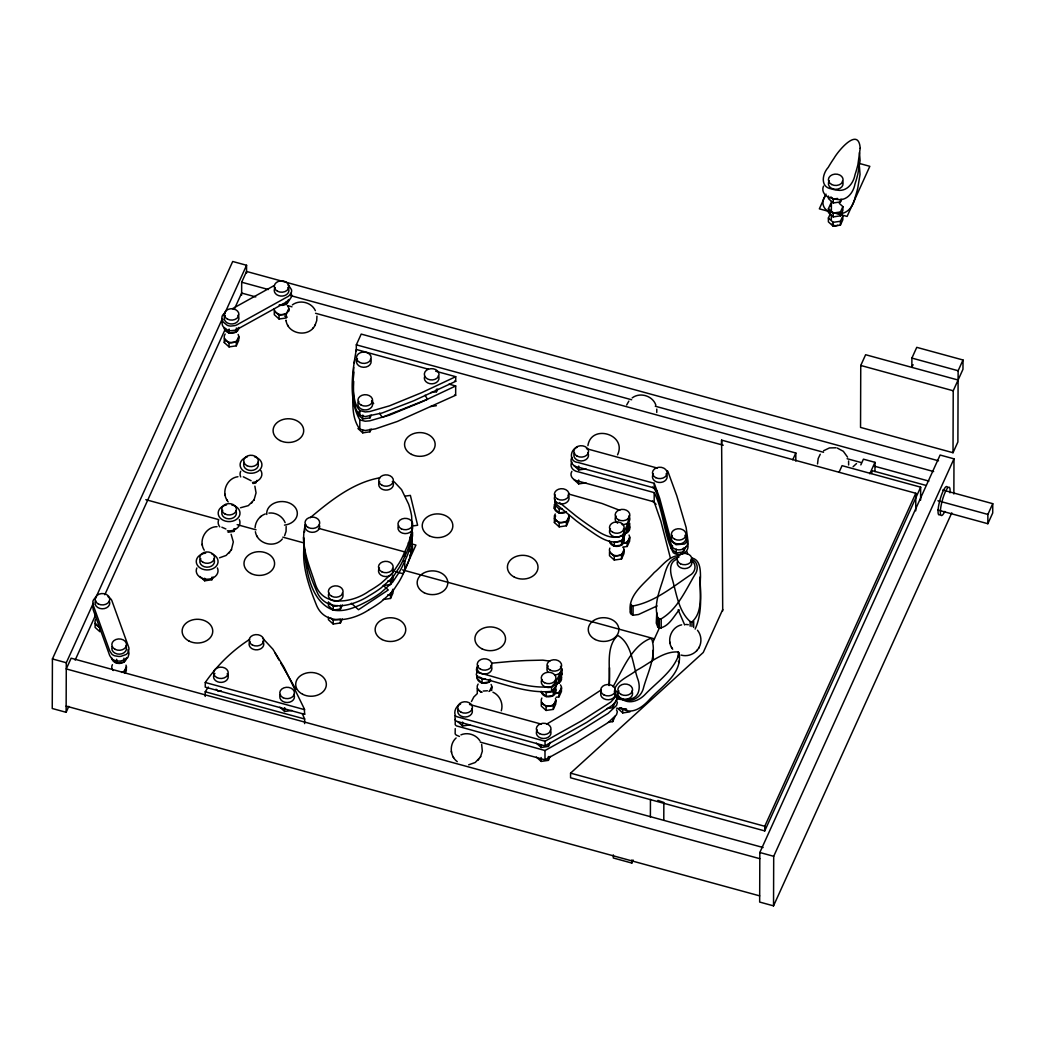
<?xml version="1.0" encoding="UTF-8"?>
<svg xmlns="http://www.w3.org/2000/svg" width="1045" height="1045" viewBox="0 0 1045 1045"><rect width="100%" height="100%" fill="white"/><g stroke="black" fill="none" stroke-linecap="round" stroke-linejoin="round"><path stroke-width="1.5" d="M246.542 273.267L246.568 265.273L232.708 261.485L52.42 658.951L52.25 708.497L66.122 712.298L68.813 706.368M66.122 712.298L66.292 662.739L93.201 603.422M125.152 659.421L123.924 662.099L116.7 663.144L116.713 659.277M123.924 662.099L123.937 658.232M213.128 577.075L211.9 579.753L204.676 580.798L204.689 578.225M205.225 696.427L205.238 691.777L208.308 687.048M249.755 639.318C232.343 650.486 216.981 665.443 205.277 682.49L205.251 687.14L304.657 714.336L304.33 708.902L284.083 667.402L272.915 649.206L262.608 638.142M211.9 579.753L211.913 577.18M229.064 346.888L224.27 342.551L224.283 338.684L229.077 343.021L229.064 346.888L236.288 345.843L238.717 340.474L238.73 336.608L236.301 341.976L236.288 345.843M238.169 327.882L236.34 331.905L229.116 332.95L229.129 329.07M228.045 532.258L233.832 531.422L233.845 528.835M236.34 331.905L236.353 328.039M241.63 295.134L241.682 282.215L246.555 271.465L938.514 460.806M279.067 318.999L279.08 315.133L274.299 310.809L274.286 314.676L279.067 318.999L286.291 317.967L286.304 314.088L288.747 308.719L288.733 311.305M291.882 710.456L284.658 711.501L284.671 707.622M279.12 305.062L286.343 304.03L286.356 301.443M304.631 723.623L304.644 718.986L302.279 713.604M305.401 527.829L305.414 524.734C299.615 544.654 309.398 565.554 315.42 584.312C323.153 608.085 353.21 602.704 369.185 591.026A122.409 94.86 0.2 0 0 381.059 583.293L392.763 572.791L399.099 563.164A131.644 102.018 0.2 0 0 402.39 557.116L407.106 546.718A131.644 102.018 0.2 0 0 409.418 540.396L412.252 529.815L411.612 515.93A122.409 94.86 0.2 0 0 408.595 504.121L401.567 489.635L394.252 481.849M328.43 617.112L328.417 619.685L333.198 624.022L340.422 622.977L342.251 618.94M328.483 601.881L328.47 605.747L333.25 610.084C345.947 612.474 358.252 606.087 369.146 600.313A122.409 94.86 0.2 0 0 381.02 592.58L392.724 582.078L399.059 572.451A131.644 102.018 0.2 0 0 402.364 566.403L407.08 556.005A131.644 102.018 0.2 0 0 409.379 549.683L412.213 539.102L412.109 529.018M333.198 624.022L333.211 620.142L330.821 617.987M342.303 605.003L340.474 609.039L333.25 610.084L333.264 606.204L329.671 602.965M340.422 622.977L340.448 619.097L333.211 620.142M340.474 609.039L340.487 605.159M356.306 351.303L356.332 344.837L361.204 334.086L795.82 453.007L795.794 461.093M371.236 415.192L370.008 417.869L362.785 418.914L358.004 414.591L358.004 412.004M448.971 384.129L455.685 385.971L455.659 395.258L397.335 421.462L375.442 428.868L365.149 430.527L359.793 429.168L359.833 419.881C348.063 399.294 352.348 372.124 356.319 349.474L428.476 369.225A7.354 5.695 0.2 0 1 439.018 374.619A7.354 5.695 0.2 0 1 427.64 379.022A7.354 5.695 0.2 0 1 428.385 369.172M435.674 371.197L455.724 376.683L455.711 381.32L413.742 400.784L382.143 412.984L365.201 416.589L359.846 415.231L359.859 410.594C353.119 403.435 353.837 392.45 353.001 383.293M371.184 429.129L369.969 431.807L362.746 432.852L362.746 430.266M362.785 418.914L362.798 415.048M369.969 431.807L369.969 429.234M370.008 417.869L370.021 415.296M390.53 598.445L390.543 594.579L392.985 589.197L392.972 593.077L390.53 598.445L383.306 599.49M390.582 584.508L390.595 580.641L393.038 575.259L393.024 579.139L390.582 584.508L383.358 585.553M369.12 609.614A122.409 94.86 0.2 0 0 380.994 601.881L392.698 591.365L399.033 581.738A131.644 102.018 0.2 0 0 402.325 575.691L404.755 570.518L404.781 561.23L403.749 560.943M430.644 392.606L436.431 391.77L436.431 389.184M469.819 724.93L462.595 725.975L462.608 722.095M477.251 692.613L477.265 688.733L480.857 691.986M477.304 676.089L477.291 678.675L482.085 682.999L489.308 681.954L490.523 679.276M482.085 682.999L482.098 679.132L479.707 676.964M489.308 681.954L489.321 679.381M491.699 690.523L491.712 686.656L489.883 690.68M550.192 756.345L548.377 760.368L541.153 761.413L541.166 757.547M550.245 742.407L548.416 746.43L541.192 747.475L541.205 744.902M480.308 742.133L544.981 759.819L545.007 750.532L576.892 732.858L608.19 713.304L616.511 705.493L617.373 702.54L616.028 700.059M454.928 715.838L455.202 719.874A5.055 3.919 0.2 0 0 456.443 721.233L545.02 745.882L545.046 741.245L581.751 720.723L610.776 702.109L617.099 695.095L617.255 692.495L615.074 689.961M546.078 710.443L546.091 706.564L541.31 702.24L541.297 706.106L546.078 710.443L553.301 709.398L555.744 704.03L555.757 700.15L553.314 705.519L553.301 709.398M546.13 696.506L546.143 692.626L553.367 691.581L555.796 686.212L555.783 690.092L553.354 695.461L546.13 696.506L541.336 692.169M548.377 760.368L548.39 756.502M548.416 746.43L548.429 743.857M477.042 672.353C474.534 675.88 478.884 678.218 481.98 678.349C504.735 683.926 527.856 693.854 551.577 691.333L551.59 686.683L554.542 683.495A32.408 25.119 0.2 0 0 556.24 681.157L562.027 669.414L560.512 667.01M553.354 695.461L553.367 691.581M566.403 525.805L566.416 521.938L568.859 516.57L568.846 520.436L566.403 525.805L559.179 526.85L554.399 522.526L554.412 518.647L555.626 515.969M566.455 511.867L559.232 512.912L554.438 508.588L554.451 504.709L555.679 502.031M559.179 526.85L559.193 522.983L554.412 518.647M559.232 512.912L559.245 509.046L554.451 504.709M558.984 696.858L558.997 692.992L561.439 687.623L561.426 691.49L558.984 696.858L556.097 697.276M559.036 682.921L559.049 679.054L561.492 673.685L561.478 677.552L559.036 682.921L556.149 683.339M551.577 691.333L554.529 688.146A32.408 25.119 0.2 0 0 556.214 685.807L562.014 674.064L562.027 669.414M722.748 609.496L703.259 652.472L570.57 773.143L570.557 777.78L764.744 830.919L920.658 487.166L842.061 465.652L839.017 472.366M585.892 482.842L578.669 483.887L578.682 480.008M585.945 468.905L578.721 469.95L578.734 466.07M608.386 722.252L612.723 721.625L612.736 719.051M606.988 708.523L612.775 707.687L612.775 705.114L617.086 699.732L616.942 696.479M614.29 560.042L614.303 556.175L609.522 551.838L609.509 555.718L614.29 560.042L621.514 559.01L623.956 553.628L623.969 549.761L621.527 555.13L621.514 559.01M614.342 546.104L614.355 542.237L621.579 541.192L624.022 535.824L623.996 539.69L621.566 545.059L614.342 546.104L609.548 541.78M613.337 854.901L613.324 857.997L631.82 863.052L633.165 860.087M621.566 545.059L621.579 541.192M622.911 539.782L622.938 535.131L627.901 523.153A32.408 25.119 0.2 0 0 628.463 520.514L628.737 516.596L628.45 525.165A32.408 25.119 0.2 0 1 627.888 527.803L622.911 539.782C610.502 546.561 597.779 535.889 587.943 529.332A476.089 368.937 0.2 0 1 576.278 520.841L557.312 505.088L554.856 501.927L555.326 499.745M629.965 711.867L622.742 712.912L622.755 709.046M627.196 546.47L627.209 542.603L629.652 537.221L629.639 541.101L627.196 546.47L622.872 547.097M657.07 605.956L638.495 614.512L633.074 615.231L630.527 613.297C626.895 595.493 643.994 584.194 654.209 572.569C662.021 566.377 668.656 555.626 679.668 555.548M631.376 614.604L631.402 605.303L630.553 604.01M631.82 863.052L631.833 859.957M633.074 615.231L633.1 605.943L631.402 605.303M650.382 817.164L650.447 799.386M670.433 558.2L660.897 521.272L654.17 501.9L654.196 492.613L577.911 471.739C573.378 471.177 569.068 466.632 571.915 462.047M687.283 538.031C691.268 547.737 679.093 553.367 672.549 547.436C664.241 528.757 663.314 506.707 654.209 487.963L654.235 483.312L577.937 462.439C569.238 461.903 569.616 450.33 576.683 447.43A5.055 3.919 0.2 0 1 577.389 447.195M679.25 609.901C673.607 616.459 668.748 627 659.304 628.084L657.827 627.183L657.854 617.895C652.968 603.383 661.067 587.721 664.777 573.614C666.906 566.638 670.276 557.651 678.884 557.22M657.854 617.895L659.33 618.797L659.304 628.084L652.916 642.153M661.185 628.097L661.211 618.81C677.395 609.287 685.507 590.425 694.834 574.776C698.792 569.616 698.021 561.034 690.98 559.219M663.784 820.26L663.849 802.482L657.893 800.392M685.86 546.561L683.417 551.93L676.193 552.975L671.412 548.638L671.426 544.772M676.193 552.975L676.206 549.095M678.309 656.626L678.323 651.976C662.922 650.917 649.676 663.51 636.562 670.315C629.312 676.206 618.653 679.759 614.643 688.746M620.834 707.909A17.843 13.833 0.2 0 0 621.488 708.327A18.653 14.46 0.2 0 0 623.277 709.307C632.734 714.493 642.414 707.099 648.723 700.398C660.806 686.748 682.476 674.299 679.172 653.282L678.323 651.976M683.417 551.93L683.43 548.05M690.131 626.19L690.144 621.54C678.453 611.011 676.546 593.573 672.275 579.113C670.106 572.307 668.578 561.792 677.343 559.062M691.96 626.53L691.973 621.879C703.873 611.586 699.314 591.418 700.503 576.997C700.411 570.126 700.372 559.833 691.881 557.978M693.671 627.47L693.684 621.279M721.599 444.778L721.612 440.128L915.799 493.266L915.747 510.835M953.863 493.998L953.981 458.833L940.108 455.032L759.833 852.498L759.663 902.057L773.535 905.858L951.786 512.834M764.744 830.919L764.757 826.268L915.799 493.266M773.535 905.858L773.705 856.299L953.981 458.833M830.226 213.964L828.398 217.987L828.385 221.867L833.165 226.19L840.389 225.145L842.832 219.777L842.845 215.91L840.454 213.742M830.853 205.917L830.866 203.331L828.424 208.7L828.411 212.566L833.205 216.903L840.428 215.858L842.858 210.489L842.871 206.623L839.292 203.37M828.476 196.055L828.463 198.628L833.257 202.965L840.48 201.92L841.695 199.242M831.324 219.267L831.35 214.434M831.363 211.208L831.389 201.528M833.165 226.19L833.178 222.324L828.398 217.987M833.205 216.903L833.218 213.036L828.424 208.7M833.257 202.965L833.27 199.086L830.866 196.93M840.389 225.145L840.415 221.279L842.845 215.91M840.428 215.858L840.441 211.991L842.871 206.623M840.48 201.92L840.48 199.347M958.095 380.027L865.626 354.725L860.753 365.463L860.544 427.418L953.014 452.72L957.886 441.97L958.134 370.74L963.007 359.989L916.765 347.345L911.893 358.082L911.867 367.383L913.082 364.692M874.952 471.608L874.978 462.334L863.418 459.173L860.832 464.894M920.619 500.098L920.658 487.166M953.014 452.72L953.223 390.765L962.967 369.29L963.007 359.989M937.887 510.038L987.852 523.715L987.878 514.427L992.75 503.677L942.786 490.014M992.75 503.677L992.724 512.964L987.852 523.715M630.527 613.297L630.553 611.429M679.172 653.282C674.325 670.315 657.671 681.471 645.719 693.815C640.219 699.889 631.18 704.317 623.303 700.019A18.653 14.46 0.2 0 1 621.514 699.04A17.843 13.833 0.2 0 1 620.09 698.06A53.256 41.264 0.2 0 1 618.653 696.937L617.125 695.565M352.923 387.238L353.733 367.383M303.507 537.248C303.821 556.933 309.647 576.592 318.111 594.239C328.875 613.232 354.516 605.146 369.159 595.676A122.409 94.86 0.2 0 0 381.033 587.943L392.75 577.428L399.072 567.801A131.644 102.018 0.2 0 0 402.377 561.753L407.093 551.355A131.644 102.018 0.2 0 0 409.405 545.046L412.239 534.465L412.226 525.57M653.386 659.251L652.838 650.382M353.04 381.934L353.719 372.033M609.575 667.729L609.091 685.598M353.693 381.32C353.328 397.035 349.931 415.753 359.793 429.168M255.084 527.764C255.346 521.651 259.552 515.982 265.312 513.944M656.756 412.488L656.782 409.091M848.631 464.999L848.592 461.002M656.756 612.749L656.273 623.094L657.827 627.183M354.255 363.046L354.869 359.297M217.073 526.68C205.747 526.628 198.027 540.657 204.245 550.179M237.96 476.729C226.569 478.035 220.665 493.135 228.176 501.822M303.964 538.436C304.565 561.753 307.961 600.953 333.25 610.084M303.925 547.724C302.123 567.657 309.385 587.499 316.7 605.708C326.027 627.104 353.915 620.051 369.12 609.614M456.103 737.966C449.193 744.105 449.781 756.227 457.266 761.661M681.64 624.858C671.138 626.935 666.005 640.833 672.693 649.232M820.247 454.261L818.183 458.559L817.53 463.928M587.904 445.64C591.287 423.486 627.353 434.472 617.543 454.836M823.512 186.088C820.9 191.823 825.89 197.165 831.35 198.158A53.256 41.264 0.2 0 0 833.27 198.707A17.843 13.833 0.2 0 0 835.099 199.125A18.653 14.46 0.2 0 0 837.241 199.425C846.816 201.215 853.452 192.541 854.98 183.998A200.666 155.509 0.2 0 0 857.854 174.045L860.087 160.512L859.486 152.583M501.286 710.796C503.572 703.638 499.797 695.252 492.94 692.195M455.267 719.352L455.189 724.525A5.055 3.919 0.2 0 0 456.43 725.87L545.007 750.532M455.228 728.639L455.15 733.812A5.055 3.919 0.2 0 0 456.404 735.171L459.434 736.425M304.356 532.218L304.827 530.755M471.465 701.522L473.803 697.002L477.265 693.619M571.928 457.397C569.081 461.981 573.391 466.54 577.924 467.089L654.209 487.963M571.876 471.334C569.042 475.919 573.339 480.478 577.872 481.027L654.17 501.9M613.036 686.748C622.624 669.884 631.65 645.98 650.395 638.495L651.884 639.396C656.796 655.15 647.991 671.948 643.694 687.114C642.139 695.003 635.099 701.574 626.765 700.085A18.653 14.46 0.2 0 1 624.623 699.784A17.843 13.833 0.2 0 1 622.794 699.366A53.256 41.264 0.2 0 1 620.874 698.818L616.628 697.041M626.673 404.99L628.868 401.097M95.226 598.968L222.363 318.66M223.708 315.695L246.568 265.273M75.149 660.113L95.369 615.531M104.813 594.723L225.459 328.718M234.224 309.398L241.643 293.057L255.79 296.924M224.27 342.551L225.498 339.873M286.343 304.03L288.172 299.993M123.898 672.17L126.327 666.801L126.314 670.668L125.1 673.359M233.832 531.422L235.047 528.731M256.979 480.386L255.751 483.077L252.864 483.495M358.004 414.591L359.219 411.9M436.431 391.77L437.646 389.08M410.084 537.666L412.527 532.297L412.514 536.163L410.071 541.532M410.032 551.603L412.475 546.235L412.461 550.101L410.019 555.47M404.755 570.518L407.041 565.293A131.644 102.018 0.2 0 0 409.353 558.984L412.187 548.403L412.083 538.306M554.438 508.588L555.666 505.898M554.399 522.526L555.613 519.835M826.033 194.109L819.345 208.843L847.09 216.433L869.832 166.312L859.042 163.36M671.412 548.638L672.627 545.96M612.775 707.687L615.205 702.318M612.723 721.625L615.152 716.256M792.776 459.722L795.82 453.007M869.793 473.79L874.978 462.334M871.321 473.476L872.536 470.786L925.622 485.311M555.339 495.095L554.882 497.276M825.276 195.911C820.325 201.985 823.447 211.064 831.311 212.096A53.256 41.264 0.2 0 0 833.61 212.749A17.843 13.833 0.2 0 0 834.223 212.893A18.653 14.46 0.2 0 0 837.202 213.363C846.777 215.152 853.399 206.479 854.928 197.936A200.666 155.509 0.2 0 0 857.801 187.982L860.035 174.45L859.434 166.521M284.619 535.68L286.069 531.343L286.16 526.484M315.094 325.152L316.726 320.658L316.948 316.112M254.131 499.667L256.051 492.861L254.875 486.186M231.402 549.788L233.322 541.937L231.115 534.269M480.517 756.828L482.333 751.185L481.654 744.406M699 647.547C702.044 642.166 701.417 635.02 697.485 630.253M286.108 320.75L286.017 320.188C287.519 334.217 308.575 338.005 314.924 325.452M240.494 507.765L248.318 505.649L253.961 499.967M219.541 557.795L226.086 555.47L231.232 550.101M468.656 764.822L475.201 762.497L480.347 757.129M681.092 655.071C687.754 657.07 695.461 653.922 698.831 647.848M314.806 325.661L315.224 324.93M253.844 500.176L254.262 499.445M231.102 550.31L231.52 549.579M480.23 757.338L480.648 756.606M698.713 648.057L699.118 647.325M695.147 629.103C702.462 613.049 700.672 594.383 699.823 577.153M853.099 466.723L856.508 463.562M255.385 531.722C257.24 543.949 274.6 548.586 282.346 538.985M312.664 328.457L313.356 327.686M251.701 502.972L252.394 502.201M228.973 553.105L229.665 552.335M478.087 760.133L478.78 759.362M696.571 650.865L697.263 650.094M310.287 517.68C330.547 500.594 353.406 482.398 380.027 477.761M224.753 313.056L222.925 314.819A8.125 6.296 0.2 0 0 221.88 317.497L222.454 320.619A12.84 9.954 0.2 0 0 223.369 322.2L227.222 325.256A8.125 6.296 0.2 0 0 230.684 326.079L234.694 325.635A12.84 9.954 0.2 0 0 236.745 324.93L287.989 296.519A12.84 9.954 0.2 0 0 289.517 295.252L291.346 292.443A8.125 6.296 0.2 0 0 291.464 289.648L288.969 285.834A12.84 9.954 0.2 0 0 287.989 285.076M612.827 705.035L586.663 722.408L545.02 745.882M260.401 516.857L261.159 516.23M478.453 665.783L477.617 666.436C475.684 668.931 475.984 672.902 479.812 673.084C503.285 678.819 527.098 689.204 551.59 686.683M95.617 597.753L94.207 598.994A8.125 6.296 0.2 0 0 92.861 601.593L93.214 605.173L109.738 650.904L111.828 654.105A8.125 6.296 0.2 0 0 114.715 655.79L118.686 656.443A12.84 9.954 0.2 0 0 120.933 656.325L125.949 654.575A8.125 6.296 0.2 0 0 128.117 652.328L128.953 649.259A12.84 9.954 0.2 0 0 128.796 647.521L111.789 600.444A12.84 9.954 0.2 0 0 110.757 598.889L107.975 596.591M823.591 450.748L829.456 447.939L835.974 447.769M292.352 304.905C299.719 299.327 311.514 302.266 315.381 310.665M632.186 397.897C640.036 391.901 652.746 395.781 655.868 405.147M601.11 689.974L570.034 710.352L546.744 724.081M232.473 308.68L274.051 285.625M544.981 759.819L576.866 742.159L608.164 722.591L616.485 714.78L617.347 711.828L616.472 709.855M455.724 376.683L421.827 392.606L389.537 405.826L369.786 411.521L365.214 411.939L359.859 410.594M455.685 385.971L421.788 401.907L389.498 415.126L369.747 420.822L365.175 421.24L359.833 419.881M460.584 704.003C456.534 705.688 453.634 711.005 455.215 715.237A5.055 3.919 0.2 0 0 456.469 716.583L545.046 741.245M460.91 734.87C467.624 731.957 476.128 734.648 479.968 740.879M622.938 535.131C610.528 541.911 597.792 531.239 587.956 524.681A476.089 368.937 0.2 0 1 576.291 516.204L559.506 502.554M483.234 691.032L487.44 690.771M833.27 199.086L837.594 198.472M833.218 213.036L840.441 211.991M833.178 222.324L840.415 221.279M279.08 315.133L286.304 314.088M229.077 343.021L236.301 341.976M430.592 406.544L436.379 405.708M405.551 496.088L410.372 495.395L417.621 525.256L412.801 525.962M559.245 509.046L562.132 508.628M559.193 522.983L566.416 521.938M622.885 543.23L627.209 542.603M387.708 581.046L390.595 580.641M614.303 556.175L621.527 555.13M387.656 594.984L390.543 594.579M333.264 606.204L337.6 605.577M221.318 690.954L218.418 691.359L216.028 689.204M482.098 679.132L484.984 678.714M556.11 693.41L558.997 692.992M546.091 706.564L553.314 705.519M491.855 663.17L510.404 661.459A476.089 368.937 0.2 0 1 526.34 660.531L542.851 660.14L549.683 661.119M268.892 513.095C275.645 512.194 282.62 516.308 285.128 522.631M633.1 605.943C654.431 601.998 672.222 587.238 689.883 575.338C695.696 572.255 697.198 563.882 691.085 560.355M659.33 618.797L661.211 618.81M685.847 624.427L688.289 624.701M243.302 476.794L251.113 480.739M690.144 621.54L691.973 621.879M568.375 493.945L602.024 503.481L619.776 510.326M911.893 358.082L958.134 370.74M860.753 365.463L953.223 390.765M241.682 282.215L268.408 289.53M290.432 295.552L933.642 471.543M287.244 305.532L291.96 306.825M315.551 313.278L631.663 399.765M655.254 406.218L823.525 452.263M847.116 458.716L861.263 462.582M873.842 466.031L928.887 481.092M937.914 500.751L987.878 514.427M356.332 344.837L723.244 445.222M454.588 381.02L455.711 381.32M454.549 394.958L455.659 395.258M586.467 448.671L657.292 468.055M666.723 470.642L667.794 471.204L676.794 495.8L686.147 527.542L687.532 537.731L686.565 541.937L684.593 544.027L675.997 544.706L671.112 540.879L659.708 498.4L654.235 483.312M408.216 542.956L415.923 545.072L402.926 573.718L395.219 571.602M318.503 528.313L404.82 551.93L404.807 556.58L403.762 556.293M145.83 499.667L218.261 519.496M237.163 524.655L256.051 529.828M282.829 537.156L303.298 542.76M402.495 569.891L654.431 638.835M469.545 704.487L541.414 724.146M570.57 773.143L764.757 826.268M205.277 682.49L304.683 709.686M205.238 691.777L304.644 718.986M763.111 847.521L71.138 658.193L66.266 668.931L759.806 858.69M52.42 658.951L66.292 662.739M759.833 852.498L773.705 856.299M66.148 706.106L759.676 895.865M616.628 698.935L623.917 699.797A53.256 41.264 0.2 0 0 625.955 699.667A17.843 13.833 0.2 0 0 627.836 699.445A18.653 14.46 0.2 0 0 629.952 699.014C640.167 697.603 640.65 685.873 637.463 678.166C632.643 663.928 631.807 643.433 617.752 635.399C605.382 646.816 610.345 668.291 609.392 683.874M616.589 708.223L623.891 709.085A53.256 41.264 0.2 0 0 625.916 708.954M837.28 448.057L843.341 451.309L847.56 457.148M221.867 527.229L225.89 528.979M619.789 707.765L620.848 708.105A53.256 41.264 0.2 0 0 622.755 708.654A17.843 13.833 0.2 0 0 624.583 709.072A18.653 14.46 0.2 0 0 626.739 709.372M284.632 316.021L287.205 317.171M615.061 694.611L616.054 695.421M652.537 487.127L657.318 491.45M652.485 501.064L656.077 504.304M573.927 465.613L578.721 469.95M573.888 479.55L578.669 483.887M357.952 428.528L362.746 432.852M224.322 328.613L229.116 332.95M617.961 708.588L622.742 712.912M383.476 585.644L388.27 589.968L358.513 609.718L351.329 603.226M536.412 743.152L541.192 747.475M536.359 757.089L541.153 761.413M457.801 721.638L462.595 725.975M199.895 576.474L204.676 580.798M279.864 707.165L284.658 711.501M111.919 658.82L116.7 663.144M359.846 415.231C353.105 408.086 353.824 397.1 352.988 387.93M678.296 661.263L679.145 662.569M560.499 671.661L562.014 674.064M371.955 400.875L373.653 403.618M379.596 413.219L382.143 417.334L427.457 399.294L425.093 395.232M671.543 647.417L672.092 648.357M287.636 325.021L288.185 325.949M453.06 756.698L453.608 757.625M256.926 535.981L257.462 536.921M226.674 499.536L227.222 500.464M275.148 653.229L279.133 660.166M280.739 662.948L295.905 689.334M684.697 624.975L678.14 609.797M654.196 492.613C663.889 511.384 663.51 534.648 673.346 552.766C680.295 557.599 690.941 551.891 687.27 542.682M304.317 713.539L304.657 714.336M127.96 649.742L128.77 652.171A12.84 9.954 0.2 0 1 128.927 653.909L128.091 656.978A8.125 6.296 0.2 0 1 125.936 659.212L120.906 660.976A12.84 9.954 0.2 0 1 118.673 661.093L114.702 660.44A8.125 6.296 0.2 0 1 111.815 658.755L109.712 655.555L93.201 609.81L92.848 606.231A8.125 6.296 0.2 0 1 93.606 604.402M291.072 293.253L291.45 294.298A8.125 6.296 0.2 0 1 291.333 297.093L289.504 299.902A12.84 9.954 0.2 0 1 287.976 301.169L236.732 329.58A12.84 9.954 0.2 0 1 234.681 330.285L230.658 330.716A8.125 6.296 0.2 0 1 227.209 329.906L223.356 326.85A12.84 9.954 0.2 0 1 222.441 325.256L221.867 322.147A8.125 6.296 0.2 0 1 222.912 319.47M224.949 494.115L225.145 495.265M202.208 544.249L202.403 545.399M669.819 642.009L670.002 643.145M451.335 751.277L451.518 752.426M687.231 551.969L687.453 554.32M721.612 440.128L722.709 610.881M371.524 401.28A7.354 5.695 0.2 0 1 370.087 408.556A7.354 5.695 0.2 0 1 360.59 408.647A7.354 5.695 0.2 0 1 358.879 401.411M842.361 181.203A7.354 5.695 0.2 0 1 835.464 189.341A7.354 5.695 0.2 0 1 829.364 180.811M837.842 225.211A4.284 3.318 0.2 0 1 831.951 224.1M370.439 359.14A7.354 5.695 0.2 0 1 363.542 367.291A7.354 5.695 0.2 0 1 357.442 358.748M438.299 375.691A7.354 5.695 0.2 0 1 432.068 383.828A7.354 5.695 0.2 0 1 424.74 376.252M109.32 601.188A7.354 5.695 0.2 0 1 102.083 608.791A7.354 5.695 0.2 0 1 95.709 600.731M126.484 657.566A7.354 5.695 0.2 0 1 119.43 663.471A7.354 5.695 0.2 0 1 111.802 657.984M125.805 646.032A7.354 5.695 0.2 0 1 119.574 654.17A7.354 5.695 0.2 0 1 112.233 646.581M99.889 627.052A7.354 5.695 0.2 0 1 95.644 619.319M95.735 614.852A7.354 5.695 0.2 0 1 95.082 613.18M126.027 665.156A7.354 5.695 0.2 0 1 121.586 672.431M113.278 670.524A7.354 5.695 0.2 0 1 112.416 664.698M629.051 535.04A7.354 5.695 0.2 0 1 623.447 543.139M627.274 523.911A7.354 5.695 0.2 0 1 629.612 529.554A7.354 5.695 0.2 0 1 624.218 533.734M567.957 495.278A7.354 5.695 0.2 0 1 566.534 502.554A7.354 5.695 0.2 0 1 557.037 502.645A7.354 5.695 0.2 0 1 555.326 495.408M623.408 538.279A7.354 5.695 0.2 0 1 618.549 546.274A7.354 5.695 0.2 0 1 609.431 540.944M623.434 528.992A7.354 5.695 0.2 0 1 616.537 537.143A7.354 5.695 0.2 0 1 610.437 528.6M566.142 512.076A7.354 5.695 0.2 0 1 556.828 511.828A7.354 5.695 0.2 0 1 555.287 504.696M587.812 452.825A7.354 5.695 0.2 0 1 581.268 460.976A7.354 5.695 0.2 0 1 574.502 452.916M666.057 473.816A7.354 5.695 0.2 0 1 664.62 481.092A7.354 5.695 0.2 0 1 655.124 481.183A7.354 5.695 0.2 0 1 653.412 473.947M684.932 535.327A7.354 5.695 0.2 0 1 683.495 542.603A7.354 5.695 0.2 0 1 673.999 542.708A7.354 5.695 0.2 0 1 672.288 535.458M628.763 515.943A7.354 5.695 0.2 0 1 628.803 521.847A7.354 5.695 0.2 0 1 622.062 524.603M617.673 523.205A7.354 5.695 0.2 0 1 616.119 516.073M568.558 514.924A7.354 5.695 0.2 0 1 560.982 522.513A7.354 5.695 0.2 0 1 555.261 513.996M623.369 547.567A7.354 5.695 0.2 0 1 617.151 555.718A7.354 5.695 0.2 0 1 609.81 548.129M555.457 698.504A7.354 5.695 0.2 0 1 548.22 706.106A7.354 5.695 0.2 0 1 541.846 698.047M554.399 687.675A7.354 5.695 0.2 0 1 551.055 696.493A7.354 5.695 0.2 0 1 541.219 691.346M490.81 665.365A7.354 5.695 0.2 0 1 489.387 672.64A7.354 5.695 0.2 0 1 479.89 672.732A7.354 5.695 0.2 0 1 478.179 665.495M560.538 666.331A7.354 5.695 0.2 0 1 554.568 674.992M548.024 672.275A7.354 5.695 0.2 0 1 548.285 666.005M490.523 680.935A7.354 5.695 0.2 0 1 481.144 682.685A7.354 5.695 0.2 0 1 477.591 675.736M471.687 708.85A7.354 5.695 0.2 0 1 465.469 717.001A7.354 5.695 0.2 0 1 458.128 709.411M550.297 730.364A7.354 5.695 0.2 0 1 543.4 738.501A7.354 5.695 0.2 0 1 537.287 729.972M614.277 691.098A7.354 5.695 0.2 0 1 608.464 699.758A7.354 5.695 0.2 0 1 601.332 691.699M555.522 679.929A7.354 5.695 0.2 0 1 548.285 687.532A7.354 5.695 0.2 0 1 541.911 679.459M491.111 684.462A7.354 5.695 0.2 0 1 488.955 691.45M482.058 692.299A7.354 5.695 0.2 0 1 478.114 684.083M560.473 684.919A7.354 5.695 0.2 0 1 555.235 693.527M560.512 675.619A7.354 5.695 0.2 0 1 556.724 683.966M631.859 691.15A7.354 5.695 0.2 0 1 624.962 699.301A7.354 5.695 0.2 0 1 618.849 690.758M691.137 560.447A7.354 5.695 0.2 0 1 684.906 568.598A7.354 5.695 0.2 0 1 677.578 561.008M944.837 511.397A14.695 3.057 -74.7 0 1 940.382 510.927A14.695 3.057 -74.7 0 1 946.052 490.418A14.695 3.057 -74.7 0 1 949.97 492.835M939.964 514.61A14.695 3.057 -74.7 0 1 940.017 499.732A14.695 3.057 -74.7 0 1 947.488 487.414M238.887 327.359A7.354 5.695 0.2 0 1 231.833 333.264A7.354 5.695 0.2 0 1 224.205 327.79M237.842 315.316A7.354 5.695 0.2 0 1 236.418 322.578A7.354 5.695 0.2 0 1 226.922 322.683A7.354 5.695 0.2 0 1 225.197 315.446M287.845 287.427A7.354 5.695 0.2 0 1 286.421 294.703A7.354 5.695 0.2 0 1 276.925 294.808A7.354 5.695 0.2 0 1 275.214 287.558M238.142 334.413A7.354 5.695 0.2 0 1 231.245 342.564A7.354 5.695 0.2 0 1 225.145 334.021M287.78 306.015A7.354 5.695 0.2 0 1 283.313 314.519A7.354 5.695 0.2 0 1 274.182 308.641M288.903 299.484A7.354 5.695 0.2 0 1 279.746 305.218M262.7 641.186A7.354 5.695 0.2 0 1 261.276 648.462A7.354 5.695 0.2 0 1 251.78 648.566A7.354 5.695 0.2 0 1 250.068 641.316M227.157 673.725A7.354 5.695 0.2 0 1 225.55 681.118A7.354 5.695 0.2 0 1 215.871 680.857A7.354 5.695 0.2 0 1 214.891 673.398M293.749 694.376A7.354 5.695 0.2 0 1 287.192 702.527A7.354 5.695 0.2 0 1 280.439 694.468M239.318 519.587A10.907 8.451 0.2 0 1 227.366 530.795M219.777 526.863A10.907 8.451 0.2 0 1 218.771 519.626M231.768 504.957A10.907 8.451 0.2 0 1 238.038 518.006A10.907 8.451 0.2 0 1 220.09 517.915A10.907 8.451 0.2 0 1 226.504 504.931M235.713 510.691A7.354 5.695 0.2 0 1 228.816 518.842A7.354 5.695 0.2 0 1 222.716 510.313M217.399 567.931A10.907 8.451 0.2 0 1 207.171 579.23A10.907 8.451 0.2 0 1 196.839 567.971M211.691 553.811A10.907 8.451 0.2 0 1 215.048 567.344A10.907 8.451 0.2 0 1 197.453 565.332A10.907 8.451 0.2 0 1 205.669 553.118M213.794 559.036A7.354 5.695 0.2 0 1 206.897 567.187A7.354 5.695 0.2 0 1 200.784 558.644M260.806 470.446A10.907 8.451 0.2 0 1 252.485 482.476M240.716 476.951A10.907 8.451 0.2 0 1 240.69 471.282M254.627 456.835A10.907 8.451 0.2 0 1 259.8 469.832A10.907 8.451 0.2 0 1 242.257 469.845A10.907 8.451 0.2 0 1 247.351 456.848M257.645 462.36A7.354 5.695 0.2 0 1 251.087 470.511A7.354 5.695 0.2 0 1 244.334 462.439M319.274 524.721A7.354 5.695 0.2 0 1 312.037 532.323A7.354 5.695 0.2 0 1 305.662 524.263M342.342 592.959A7.354 5.695 0.2 0 1 335.798 601.11A7.354 5.695 0.2 0 1 329.031 593.037M392.45 568.428A7.354 5.695 0.2 0 1 385.553 576.579A7.354 5.695 0.2 0 1 379.453 568.049M392.332 481.431A7.354 5.695 0.2 0 1 390.895 488.707A7.354 5.695 0.2 0 1 381.412 488.812A7.354 5.695 0.2 0 1 379.688 481.562M412.239 526.001A7.354 5.695 0.2 0 1 405.016 533.603A7.354 5.695 0.2 0 1 398.628 525.544M266.775 514.467A15.309 11.874 0.2 0 1 280.269 501.613A15.309 11.874 0.2 0 1 297.185 511.802A15.309 11.874 0.2 0 1 284.488 525.126M95.108 623.499L95.095 627.379L99.876 631.702L99.889 627.836L95.108 623.499M627.261 528.665L627.248 532.532L629.691 527.163L629.704 523.284L627.261 528.665M860.192 148.259L857.88 164.744A200.666 155.509 0.2 0 1 855.019 174.711C853.478 183.241 846.855 191.927 837.28 190.138A18.653 14.46 0.2 0 1 835.125 189.837A17.843 13.833 0.2 0 1 833.296 189.419A53.256 41.264 0.2 0 1 831.389 188.871C819.985 187.159 822.245 173.875 828.241 167.383A200.666 155.509 0.2 0 1 834.041 158.226C838.221 150.885 858.611 126.184 860.192 148.259M302.684 694.311A15.309 11.874 0.2 0 0 326.327 685.011A15.309 11.874 0.2 0 0 304.069 673.777A15.309 11.874 0.2 0 0 302.684 694.311M382.091 639.553A15.309 11.874 0.2 0 0 405.734 630.253A15.309 11.874 0.2 0 0 383.476 619.032A15.309 11.874 0.2 0 0 382.091 639.553M361.23 405.133A7.354 5.695 0.2 0 0 372.608 400.731A7.354 5.695 0.2 0 0 361.975 395.284A7.354 5.695 0.2 0 0 361.23 405.133M831.702 184.534A7.354 5.695 0.2 0 0 843.093 180.132A7.354 5.695 0.2 0 0 832.46 174.685A7.354 5.695 0.2 0 0 831.702 184.534M359.78 362.471A7.354 5.695 0.2 0 0 371.171 358.069A7.354 5.695 0.2 0 0 360.538 352.622A7.354 5.695 0.2 0 0 359.78 362.471M98.361 603.984A7.354 5.695 0.2 0 0 109.751 599.582A7.354 5.695 0.2 0 0 99.118 594.135A7.354 5.695 0.2 0 0 98.361 603.984M115.146 649.363A7.354 5.695 0.2 0 0 126.523 644.961A7.354 5.695 0.2 0 0 115.89 639.514A7.354 5.695 0.2 0 0 115.146 649.363M612.775 532.323A7.354 5.695 0.2 0 0 624.165 527.921A7.354 5.695 0.2 0 0 613.533 522.474A7.354 5.695 0.2 0 0 612.775 532.323M557.664 499.131A7.354 5.695 0.2 0 0 569.055 494.729A7.354 5.695 0.2 0 0 558.422 489.282A7.354 5.695 0.2 0 0 557.664 499.131M577.153 456.169A7.354 5.695 0.2 0 0 588.544 451.753A7.354 5.695 0.2 0 0 577.911 446.32A7.354 5.695 0.2 0 0 577.153 456.169M655.764 477.669A7.354 5.695 0.2 0 0 667.141 473.267A7.354 5.695 0.2 0 0 656.508 467.82A7.354 5.695 0.2 0 0 655.764 477.669M674.639 539.181A7.354 5.695 0.2 0 0 686.016 534.779A7.354 5.695 0.2 0 0 675.383 529.332A7.354 5.695 0.2 0 0 674.639 539.181M618.457 519.796A7.354 5.695 0.2 0 0 629.848 515.381A7.354 5.695 0.2 0 0 619.215 509.947A7.354 5.695 0.2 0 0 618.457 519.796M550.245 670.185A7.354 5.695 0.2 0 0 561.635 665.783A7.354 5.695 0.2 0 0 551.002 660.335A7.354 5.695 0.2 0 0 550.245 670.185M480.517 669.218A7.354 5.695 0.2 0 0 491.908 664.816A7.354 5.695 0.2 0 0 481.275 659.369A7.354 5.695 0.2 0 0 480.517 669.218M461.028 712.194A7.354 5.695 0.2 0 0 472.418 707.779A7.354 5.695 0.2 0 0 461.785 702.344A7.354 5.695 0.2 0 0 461.028 712.194M539.638 733.694A7.354 5.695 0.2 0 0 551.015 729.292A7.354 5.695 0.2 0 0 540.383 723.845A7.354 5.695 0.2 0 0 539.638 733.694M603.984 694.951A7.354 5.695 0.2 0 0 615.361 690.549A7.354 5.695 0.2 0 0 604.741 685.102A7.354 5.695 0.2 0 0 603.984 694.951M544.563 682.712A7.354 5.695 0.2 0 0 555.953 678.309A7.354 5.695 0.2 0 0 545.32 672.862A7.354 5.695 0.2 0 0 544.563 682.712M621.2 694.481A7.354 5.695 0.2 0 0 632.578 690.079A7.354 5.695 0.2 0 0 621.945 684.632A7.354 5.695 0.2 0 0 621.2 694.481M680.478 563.791A7.354 5.695 0.2 0 0 691.855 559.375A7.354 5.695 0.2 0 0 681.222 553.941A7.354 5.695 0.2 0 0 680.478 563.791M227.549 319.169A7.354 5.695 0.2 0 0 238.926 314.754A7.354 5.695 0.2 0 0 228.306 309.32A7.354 5.695 0.2 0 0 227.549 319.169M277.552 291.281A7.354 5.695 0.2 0 0 288.942 286.879A7.354 5.695 0.2 0 0 278.31 281.432A7.354 5.695 0.2 0 0 277.552 291.281M595.219 639.501A15.309 11.874 0.2 0 0 618.849 630.2A15.309 11.874 0.2 0 0 596.604 618.98A15.309 11.874 0.2 0 0 595.219 639.501M252.407 645.039A7.354 5.695 0.2 0 0 263.784 640.637A7.354 5.695 0.2 0 0 253.164 635.19A7.354 5.695 0.2 0 0 252.407 645.039M216.864 677.578A7.354 5.695 0.2 0 0 228.241 673.176A7.354 5.695 0.2 0 0 217.608 667.729A7.354 5.695 0.2 0 0 216.864 677.578M283.09 697.72A7.354 5.695 0.2 0 0 294.468 693.305A7.354 5.695 0.2 0 0 283.835 687.871A7.354 5.695 0.2 0 0 283.09 697.72M225.054 514.035A7.354 5.695 0.2 0 0 236.444 509.62A7.354 5.695 0.2 0 0 225.811 504.186A7.354 5.695 0.2 0 0 225.054 514.035M203.135 562.367A7.354 5.695 0.2 0 0 214.512 557.965A7.354 5.695 0.2 0 0 203.88 552.518A7.354 5.695 0.2 0 0 203.135 562.367M246.986 465.691A7.354 5.695 0.2 0 0 258.363 461.289A7.354 5.695 0.2 0 0 247.73 455.842A7.354 5.695 0.2 0 0 246.986 465.691M382.039 485.285A7.354 5.695 0.2 0 0 393.416 480.883A7.354 5.695 0.2 0 0 382.784 475.449A7.354 5.695 0.2 0 0 382.039 485.285M308.314 527.516A7.354 5.695 0.2 0 0 319.705 523.101A7.354 5.695 0.2 0 0 309.072 517.667A7.354 5.695 0.2 0 0 308.314 527.516M401.28 528.796A7.354 5.695 0.2 0 0 412.671 524.394A7.354 5.695 0.2 0 0 402.038 518.947A7.354 5.695 0.2 0 0 401.28 528.796M381.791 571.772A7.354 5.695 0.2 0 0 393.181 567.357A7.354 5.695 0.2 0 0 382.548 561.923A7.354 5.695 0.2 0 0 381.791 571.772M331.696 596.29A7.354 5.695 0.2 0 0 343.073 591.888A7.354 5.695 0.2 0 0 332.441 586.441A7.354 5.695 0.2 0 0 331.696 596.29M424.139 592.698A15.309 11.874 0.2 0 0 447.769 583.397A15.309 11.874 0.2 0 0 425.524 572.164A15.309 11.874 0.2 0 0 424.139 592.698M429.195 535.719A15.309 11.874 0.2 0 0 452.825 526.406A15.309 11.874 0.2 0 0 430.579 515.185A15.309 11.874 0.2 0 0 429.195 535.719M411.508 454.392A15.309 11.874 0.2 0 0 435.138 445.092A15.309 11.874 0.2 0 0 412.893 433.871A15.309 11.874 0.2 0 0 411.508 454.392M250.944 573.483A15.309 11.874 0.2 0 0 274.574 564.182A15.309 11.874 0.2 0 0 252.328 552.962A15.309 11.874 0.2 0 0 250.944 573.483M189.093 641.094A15.309 11.874 0.2 0 0 212.736 631.781A15.309 11.874 0.2 0 0 190.477 620.56A15.309 11.874 0.2 0 0 189.093 641.094M280.047 440.559A15.309 11.874 0.2 0 0 303.677 431.258A15.309 11.874 0.2 0 0 281.432 420.038A15.309 11.874 0.2 0 0 280.047 440.559M481.876 648.749A15.309 11.874 0.2 0 0 505.506 639.435A15.309 11.874 0.2 0 0 483.26 628.215A15.309 11.874 0.2 0 0 481.876 648.749M514.362 577.127A15.309 11.874 0.2 0 0 537.992 567.827A15.309 11.874 0.2 0 0 515.747 556.606A15.309 11.874 0.2 0 0 514.362 577.127"/></g></svg>
